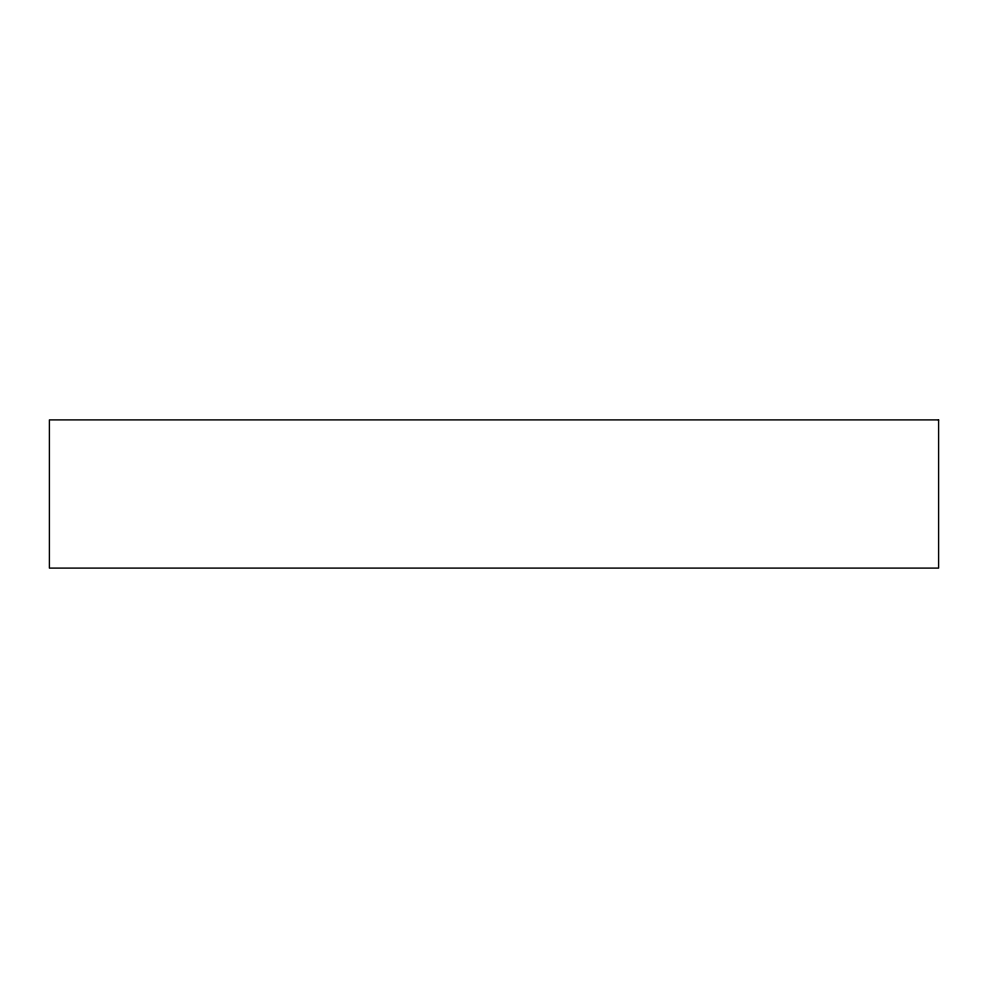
<?xml version="1.0" encoding="UTF-8"?>
<svg xmlns="http://www.w3.org/2000/svg" width="988" height="988" viewBox="0 0 988 988"><rect width="100%" height="100%" fill="white"/><g stroke="black" fill="none" stroke-linecap="round" stroke-linejoin="round"><path stroke-width="1.48" d="M938.6 419.9L49.4 419.9L49.4 568.1L938.6 568.1L938.6 419.9"/></g></svg>
